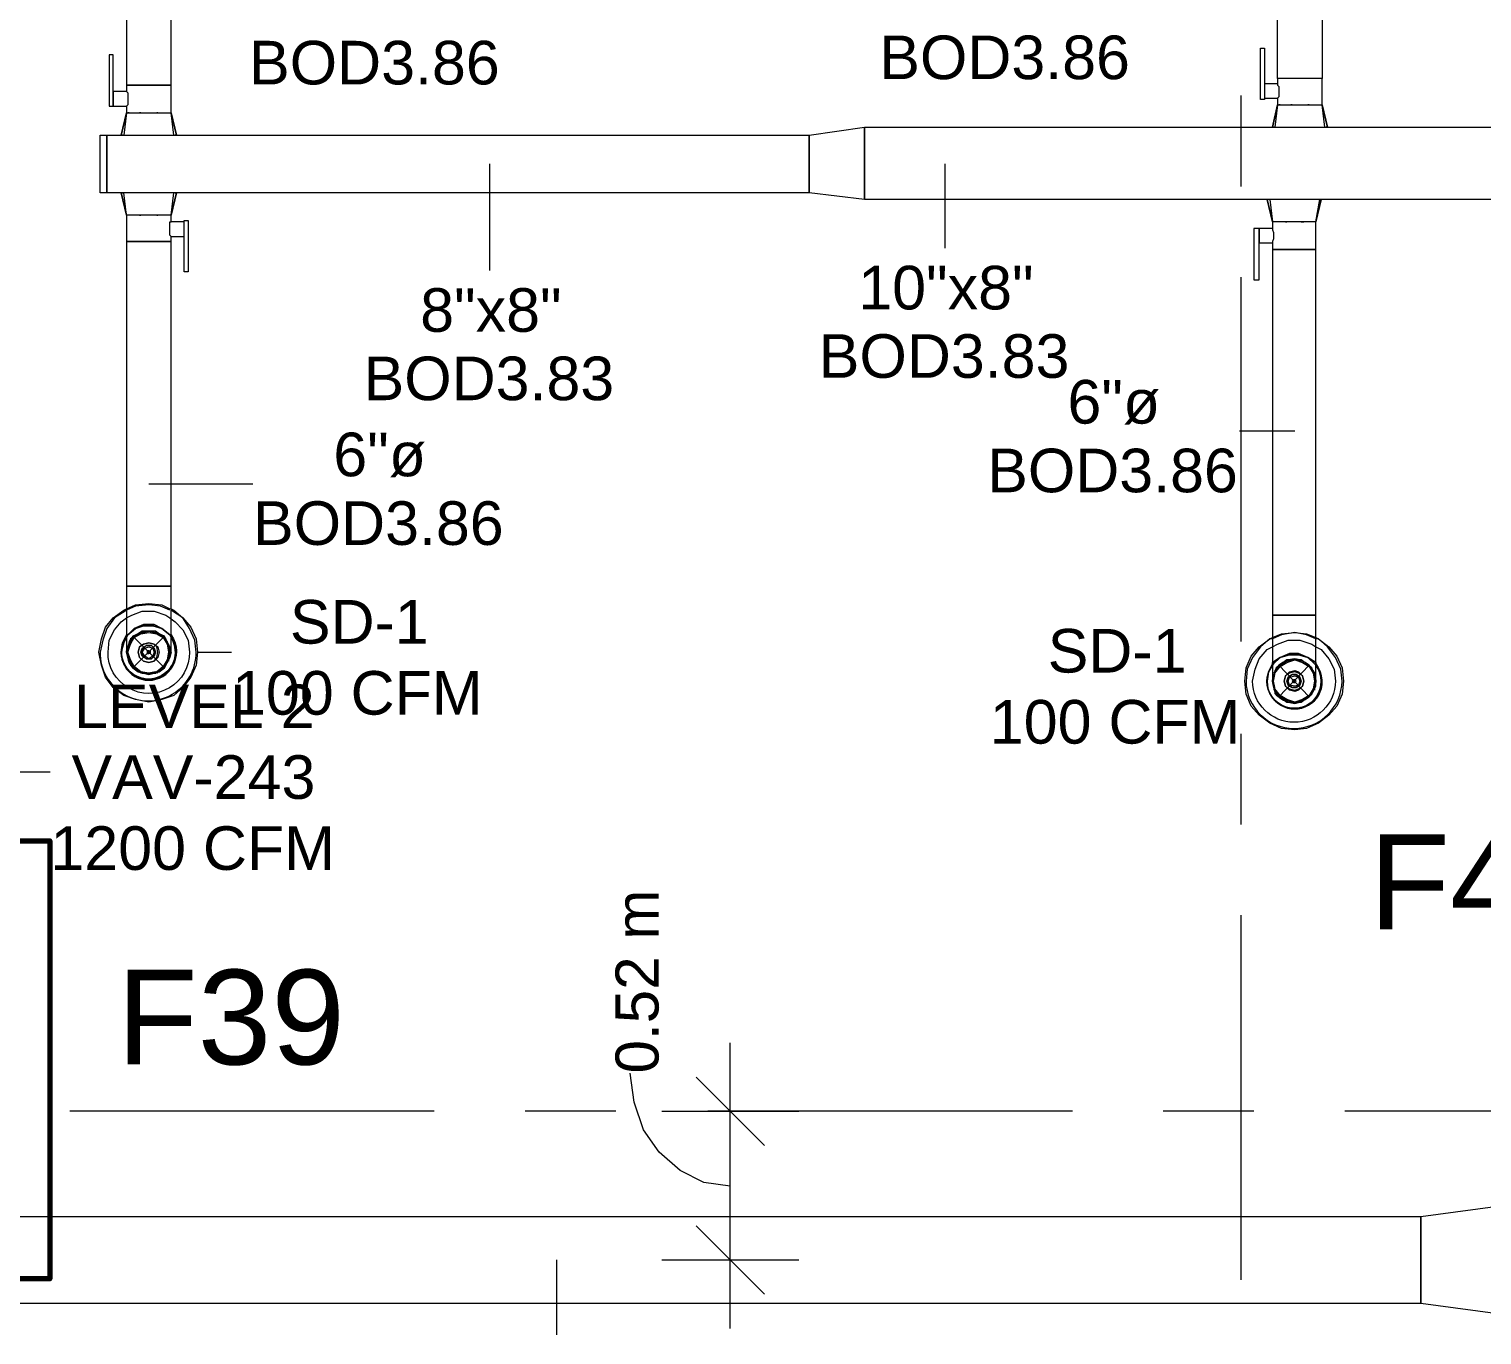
# Model space of a CAD drawing. Header units: metres. Extents: x -2 to 237, y -8 to 52.
# Drawn here: x 33 to 38.06, y 13.18 to 17.73 of the extents above; entities that cross this region are included whole.
import ezdxf

# ---------------------------------------------------------------- set-up
doc = ezdxf.new("R2010")
doc.units = ezdxf.units.M
doc.layers.add('HVAC - Ductos', color=5, linetype='Continuous', lineweight=0)
doc.layers.add('PDF2_Text', color=7, linetype='Continuous', lineweight=0)
doc.layers.add('PDF2_Geometry', color=7, linetype='Continuous', lineweight=0, true_color=0xaaaaaa)
doc.styles.add('PDF Arial-BoldMT-Identity-H', font='arial.ttf')
doc.styles.add('PDF Helvetica', font='')
doc.styles.get('PDF Helvetica').set_extended_font_data('Helvetica')

msp = doc.modelspace()

# ---------------------------------------------------------------- linework, layer by layer
at = {"layer": 'HVAC - Ductos', "lineweight": 0}
for points in [[(37.5001, 18.8124), (37.5001, 17.557), (37.4955, 17.557), (37.4863, 17.557), (37.4772, 17.557), (37.4589, 17.557), (37.4405, 17.557), (37.4222, 17.557), (37.4039, 17.557), (37.3855, 17.557), (37.3672, 17.557), (37.3581, 17.557), (37.3489, 17.557), (37.3443, 17.557), (37.3443, 17.5387), (37.2985, 17.5387), (37.2985, 17.5341), (37.2985, 17.5295), (37.2985, 17.5249), (37.2985, 17.5203), (37.2985, 17.5112), (37.2985, 17.5066), (37.2985, 17.4974), (37.2985, 17.4929), (37.2985, 17.4883)], [(37.2985, 17.4883), (37.3443, 17.4883), (37.3443, 17.4654), (37.3489, 17.4654), (37.3535, 17.4654), (37.3581, 17.4654), (37.3672, 17.4654), (37.3855, 17.4654), (37.4039, 17.4654), (37.4222, 17.4654), (37.4405, 17.4654), (37.4589, 17.4654), (37.4772, 17.4654), (37.4863, 17.4654), (37.4955, 17.4654), (37.5001, 17.4654), (37.5001, 17.557), (37.4955, 17.557), (37.4863, 17.557), (37.4772, 17.557), (37.4589, 17.557), (37.4405, 17.557), (37.4222, 17.557), (37.4039, 17.557), (37.3855, 17.557), (37.3672, 17.557), (37.3581, 17.557), (37.3489, 17.557), (37.3443, 17.557), (37.3443, 18.8124)], [(33.3353, 18.6337), (33.3353, 17.5341), (33.3399, 17.5341), (33.3445, 17.5341), (33.3582, 17.5341), (33.3765, 17.5341), (33.3949, 17.5341), (33.4132, 17.5341), (33.4315, 17.5341), (33.4499, 17.5341), (33.4682, 17.5341), (33.4773, 17.5341), (33.4865, 17.5341), (33.4911, 17.5341), (33.4911, 18.6337)], [(33.3445, 17.4379), (33.3399, 17.4379), (33.3445, 17.4379), (33.3582, 17.4379), (33.3765, 17.4379), (33.3949, 17.4379), (33.4132, 17.4379), (33.4315, 17.4379), (33.4499, 17.4379), (33.4682, 17.4379), (33.4773, 17.4379), (33.4819, 17.4379), (33.4865, 17.4379), (33.4911, 17.4379), (33.4911, 17.5341), (33.4865, 17.5341), (33.4773, 17.5341), (33.4682, 17.5341), (33.4499, 17.5341), (33.4315, 17.5341), (33.4132, 17.5341), (33.3949, 17.5341), (33.3765, 17.5341), (33.3582, 17.5341), (33.3445, 17.5341), (33.3399, 17.5341), (33.3353, 17.5341), (33.3353, 17.5112), (33.2895, 17.5112), (33.2895, 17.5066), (33.2895, 17.4974), (33.2895, 17.4929), (33.2895, 17.4883), (33.2895, 17.4791), (33.2895, 17.4745), (33.2895, 17.4699), (33.2895, 17.4654), (33.2895, 17.4608), (33.2895, 17.6395), (33.2758, 17.6395), (33.2758, 17.4608), (33.2895, 17.4608), (33.3353, 17.4608), (33.3353, 17.4379), (33.3399, 17.4379)], [(33.3353, 17.5112), (33.3399, 17.5066), (33.3399, 17.4974), (33.3399, 17.4929), (33.3399, 17.4837), (33.3399, 17.4745), (33.3399, 17.4654), (33.3353, 17.4608)], [(37.3443, 17.5387), (37.3443, 17.5341), (37.3489, 17.5295), (37.3489, 17.5249), (37.3489, 17.5158), (37.3489, 17.5066), (37.3489, 17.4974), (37.3489, 17.4929), (37.3443, 17.4883)], [(37.326, 17.3874), (37.3443, 17.4654), (37.326, 17.3874)], [(37.3443, 17.4654), (37.3351, 17.3874), (37.3397, 17.3874), (37.3489, 17.3874), (37.3672, 17.3874), (37.3718, 17.3874)], [(37.4405, 17.3874), (37.4543, 17.3874), (37.4634, 17.3874), (37.468, 17.3874), (37.4772, 17.3874), (37.4955, 17.3874), (37.5047, 17.3874), (37.5092, 17.3874), (37.5001, 17.4654)], [(37.4909, 17.4654), (37.4909, 17.4654)], [(37.4909, 17.4654), (37.4909, 17.4654)], [(33.317, 17.36), (33.3353, 17.4379), (33.317, 17.36)], [(33.3353, 17.4379), (33.3262, 17.36), (33.3399, 17.36), (33.3582, 17.36), (33.3628, 17.36), (33.3674, 17.36), (33.3811, 17.36), (33.3903, 17.36), (33.3949, 17.36)], [(33.4865, 17.36), (33.4957, 17.36), (33.5003, 17.36), (33.4911, 17.4379), (33.5094, 17.36), (33.5049, 17.36), (33.5094, 17.36), (33.4911, 17.4379)], [(33.3995, 17.36), (33.4224, 17.36), (33.4269, 17.36), (33.4315, 17.36), (33.4453, 17.36), (33.4545, 17.36), (33.459, 17.36), (33.4682, 17.36), (33.4819, 17.36)], [(35.7132, 17.36), (35.9056, 17.3874)], [(35.7132, 17.1584), (35.7132, 17.36)], [(35.9056, 17.3874), (35.9056, 17.1355)], [(37.3764, 17.3874), (37.3809, 17.3874), (37.3901, 17.3874), (37.3993, 17.3874), (37.4039, 17.3874)], [(37.4085, 17.3874), (37.4313, 17.3874), (37.4359, 17.3874)], [(37.4405, 17.3874), (37.4405, 17.3874)], [(34.5999, 17.2592), (34.5999, 16.8881)], [(36.1851, 17.2592), (36.1851, 16.9659)], [(33.3949, 17.1584), (33.3903, 17.1584), (33.3811, 17.1584), (33.3674, 17.1584), (33.3628, 17.1584), (33.3582, 17.1584), (33.3399, 17.1584), (33.3262, 17.1584), (33.3216, 17.1584), (33.317, 17.1584), (33.3353, 17.0805), (33.317, 17.1584), (33.3216, 17.1584)], [(33.5369, 17.0118), (33.5369, 17.0163), (33.5369, 17.0209), (33.5369, 17.0301), (33.5369, 17.0347), (33.5369, 17.0393), (33.5369, 17.0485), (33.5369, 17.053), (33.5369, 17.0576), (33.4911, 17.0576), (33.4911, 17.0805), (33.4865, 17.0805), (33.4819, 17.0805), (33.4773, 17.0805), (33.4682, 17.0805), (33.4499, 17.0805), (33.4315, 17.0805), (33.4132, 17.0805), (33.3949, 17.0805), (33.3765, 17.0805), (33.3582, 17.0805), (33.3445, 17.0805), (33.3399, 17.0805), (33.3353, 17.0805), (33.3262, 17.1584)], [(33.4819, 17.1584), (33.4682, 17.1584), (33.459, 17.1584), (33.4545, 17.1584), (33.4453, 17.1584), (33.4315, 17.1584), (33.4269, 17.1584), (33.4224, 17.1584), (33.3995, 17.1584)], [(33.5049, 17.1584), (33.5094, 17.1584), (33.5049, 17.1584), (33.5003, 17.1584), (33.4957, 17.1584), (33.4865, 17.1584)], [(33.5094, 17.1584), (33.4911, 17.0805), (33.5094, 17.1584)], [(33.4911, 17.0805), (33.5003, 17.1584)], [(35.9056, 17.1355), (35.7132, 17.1584)], [(37.4772, 17.0576), (37.4726, 17.0576), (37.468, 17.0576), (37.4543, 17.0576), (37.4405, 17.0576), (37.4222, 17.0576), (37.4039, 17.0576), (37.3809, 17.0576), (37.3627, 17.0576), (37.3489, 17.0576), (37.3351, 17.0576), (37.3305, 17.0576), (37.326, 17.0576), (37.326, 17.0347), (37.2802, 17.0347), (37.2618, 17.0347), (37.2618, 16.856), (37.2802, 16.856), (37.2802, 17.0347), (37.2802, 17.0301), (37.2802, 17.0255), (37.2802, 17.0209), (37.2802, 17.0163), (37.2802, 17.0072), (37.2802, 17.0026), (37.2802, 16.998), (37.2802, 16.9889), (37.2802, 16.9843), (37.326, 16.9843), (37.326, 16.9614), (37.3305, 16.9614), (37.3351, 16.9614), (37.3489, 16.9614), (37.3627, 16.9614), (37.3809, 16.9614), (37.4039, 16.9614), (37.4222, 16.9614), (37.4405, 16.9614), (37.4543, 16.9614), (37.468, 16.9614), (37.4772, 16.9614), (37.4772, 17.0576), (37.4909, 17.1355)], [(37.326, 17.1355), (37.3168, 17.1355), (37.3122, 17.1355), (37.3076, 17.1355)], [(37.3076, 17.1355), (37.326, 17.0576), (37.3076, 17.1355)], [(37.3076, 17.1355), (37.3076, 17.1355)], [(37.3168, 17.1355), (37.326, 17.0576)], [(37.3489, 17.1355), (37.3305, 17.1355)], [(37.4726, 17.1355), (37.4543, 17.1355), (37.4497, 17.1355), (37.4451, 17.1355), (37.4359, 17.1355), (37.4222, 17.1355), (37.4176, 17.1355), (37.413, 17.1355), (37.3901, 17.1355), (37.3855, 17.1355), (37.3809, 17.1355), (37.3672, 17.1355), (37.3581, 17.1355), (37.3535, 17.1355)], [(37.4955, 17.1355), (37.4772, 17.0576), (37.4955, 17.1355), (37.4909, 17.1355), (37.4863, 17.1355), (37.4772, 17.1355)], [(37.4955, 17.1355), (37.4955, 17.1355)], [(33.3353, 17.0805), (33.3353, 16.9889), (33.3399, 16.9889), (33.3445, 16.9889), (33.3582, 16.9889), (33.3765, 16.9889), (33.3949, 16.9889), (33.4132, 16.9889), (33.4315, 16.9889), (33.4499, 16.9889), (33.4682, 16.9889), (33.4773, 16.9889), (33.4865, 16.9889), (33.4911, 16.9889), (33.4911, 17.0072), (33.5369, 17.0072)], [(33.3445, 17.0805), (33.3399, 17.0805)], [(33.4911, 17.0072), (33.4865, 17.0118), (33.4865, 17.0163), (33.4865, 17.0209), (33.4865, 17.0301), (33.4865, 17.0393), (33.4865, 17.0485), (33.4865, 17.053), (33.4865, 17.0576), (33.4911, 17.0576)], [(37.3305, 17.0576), (37.3305, 17.0576)], [(37.3305, 17.0576), (37.3305, 17.0576)], [(37.326, 17.0347), (37.326, 17.0301), (37.3305, 17.0209), (37.3305, 17.0118), (37.3305, 17.0026), (37.3305, 16.998), (37.326, 16.9889), (37.326, 16.9843)], [(37.4039, 16.3291), (37.2114, 16.3291)], [(33.4132, 16.1458), (33.7752, 16.1458)], [(33.4911, 15.5594), (33.4911, 15.564), (33.4911, 15.5823), (33.4911, 15.6144), (33.4911, 15.6556), (33.4911, 15.7014), (33.4911, 15.7518), (33.4911, 15.7885), (33.4865, 15.7885), (33.4773, 15.7885), (33.4682, 15.7885), (33.4499, 15.7885), (33.4315, 15.7885), (33.4132, 15.7885), (33.3949, 15.7885), (33.3765, 15.7885), (33.3582, 15.7885), (33.3445, 15.7885), (33.3399, 15.7885), (33.3353, 15.7885), (33.3353, 15.7334), (33.3353, 15.6831), (33.3353, 15.6372), (33.3353, 15.6006), (33.3353, 15.5777), (33.3353, 15.5594)], [(33.4911, 15.7106), (33.5003, 15.706), (33.5323, 15.6785), (33.5598, 15.6464), (33.5781, 15.6052), (33.5827, 15.5594), (33.5781, 15.5136), (33.5598, 15.4723), (33.5323, 15.4357), (33.5003, 15.4082), (33.459, 15.3945), (33.4132, 15.3853), (33.3674, 15.3945), (33.3262, 15.4082), (33.2895, 15.4357), (33.262, 15.4723), (33.2483, 15.5136), (33.2391, 15.5594), (33.2483, 15.6052), (33.262, 15.6464), (33.2895, 15.6785), (33.3262, 15.706), (33.3353, 15.7106)], [(33.3353, 15.7106), (33.3674, 15.7243), (33.4132, 15.7289), (33.459, 15.7243), (33.4865, 15.7106)], [(33.4865, 15.706), (33.4545, 15.7197), (33.4132, 15.7243), (33.3674, 15.7197), (33.3353, 15.706)], [(33.3353, 15.6785), (33.3537, 15.6877), (33.3903, 15.7014), (33.4315, 15.7014), (33.4727, 15.6877), (33.4865, 15.6785)], [(33.4865, 15.564), (33.4865, 15.5777), (33.4773, 15.596), (33.4682, 15.6144), (33.4499, 15.6235), (33.4315, 15.6327), (33.4132, 15.6327), (33.3949, 15.6327), (33.3765, 15.6235), (33.3582, 15.6144), (33.3445, 15.596), (33.3399, 15.5777), (33.3353, 15.564)], [(33.3811, 15.4907), (33.3628, 15.5044), (33.3491, 15.5227), (33.3399, 15.541), (33.3399, 15.5594), (33.3399, 15.5777), (33.3491, 15.596), (33.3628, 15.6098), (33.3765, 15.6235), (33.3949, 15.6281), (33.4132, 15.6327), (33.4315, 15.6281), (33.4499, 15.6235), (33.4636, 15.6098), (33.4773, 15.596), (33.4819, 15.5777), (33.4865, 15.5594), (33.4819, 15.541), (33.4773, 15.5227), (33.4636, 15.5044)], [(33.3399, 15.5823), (33.3445, 15.5869)], [(33.3445, 15.5914), (33.3628, 15.6098), (33.3811, 15.6235)], [(33.3445, 15.5869), (33.3445, 15.5869)], [(33.3811, 15.6281), (33.3857, 15.6281), (33.4132, 15.6327), (33.4361, 15.6281)], [(33.3857, 15.6281), (33.3857, 15.6281)], [(33.4407, 15.6281), (33.4453, 15.6281)], [(33.4407, 15.6281), (33.4407, 15.6281)], [(33.4453, 15.6235), (33.4636, 15.6098), (33.4773, 15.5914)], [(33.4819, 15.5869), (33.4819, 15.5823), (33.4865, 15.5594), (33.4819, 15.5319)], [(33.4819, 15.5869), (33.4819, 15.5869)], [(37.4772, 15.6098), (37.4863, 15.6052), (37.523, 15.5777), (37.5505, 15.5456), (37.5688, 15.5044), (37.5734, 15.4585), (37.5688, 15.4128), (37.5505, 15.3715), (37.523, 15.3395), (37.4863, 15.312), (37.4451, 15.2937), (37.4039, 15.2891), (37.3581, 15.2937), (37.3168, 15.312), (37.2802, 15.3395), (37.2527, 15.3715), (37.2343, 15.4128), (37.2298, 15.4585), (37.2343, 15.5044), (37.2527, 15.5456), (37.2802, 15.5777), (37.3168, 15.6052), (37.326, 15.6098)], [(37.4772, 15.6052), (37.4451, 15.619), (37.4039, 15.6281), (37.3581, 15.619), (37.326, 15.6052)], [(37.326, 15.6098), (37.3581, 15.6235), (37.4039, 15.6281), (37.4451, 15.6235), (37.4772, 15.6098)], [(37.326, 15.5777), (37.3443, 15.5869), (37.3809, 15.6006), (37.4222, 15.6006), (37.4634, 15.5869), (37.4772, 15.5777)], [(33.3445, 15.5319), (33.3399, 15.5594), (33.3445, 15.5823)], [(33.5827, 15.5594), (33.7018, 15.5594)], [(37.4772, 15.4677), (37.4772, 15.4769), (37.468, 15.4952), (37.4543, 15.5136), (37.4405, 15.5227), (37.4222, 15.5319), (37.4039, 15.5365), (37.3809, 15.5319), (37.3627, 15.5227), (37.3489, 15.5136), (37.3351, 15.4952), (37.3305, 15.4769), (37.326, 15.4677)], [(33.3445, 15.5273), (33.3399, 15.5319)], [(33.3582, 15.509), (33.3445, 15.5273)], [(33.3628, 15.5044), (33.3765, 15.4952), (33.3949, 15.4861), (33.4132, 15.4861), (33.4315, 15.4861), (33.4499, 15.4952), (33.4636, 15.5044), (33.4453, 15.4907)], [(33.3857, 15.4861), (33.3811, 15.4907)], [(33.4361, 15.4907), (33.4132, 15.4861), (33.3857, 15.4907)], [(33.4453, 15.4907), (33.4407, 15.4861)], [(33.4773, 15.5273), (33.4636, 15.509)], [(33.4682, 15.5044), (33.4682, 15.5044)], [(33.4819, 15.5319), (33.4819, 15.5273)], [(37.3305, 15.4861), (37.3351, 15.4907), (37.3489, 15.509), (37.3718, 15.5227)], [(37.3305, 15.4861), (37.3305, 15.4861)], [(37.3718, 15.5273), (37.3764, 15.5319)], [(37.3718, 15.5273), (37.3718, 15.5273)], [(37.3764, 15.5273), (37.4039, 15.5319), (37.4267, 15.5273)], [(37.4267, 15.5319), (37.4313, 15.5273), (37.4359, 15.5273)], [(37.4313, 15.5227), (37.4543, 15.509), (37.468, 15.4907)], [(37.4726, 15.4907), (37.4726, 15.4861)], [(37.4726, 15.4861), (37.4726, 15.4861)], [(37.2298, 15.4585), (37.2298, 15.4585)], [(37.3351, 15.4357), (37.3305, 15.4585), (37.3351, 15.4815)], [(37.4726, 15.4815), (37.4772, 15.4585), (37.4726, 15.4357)], [(37.3351, 15.4265), (37.3305, 15.4311)], [(37.3718, 15.3945), (37.3489, 15.4082), (37.3351, 15.4265)], [(37.3351, 15.4219), (37.3351, 15.4173)], [(37.3764, 15.3899), (37.3718, 15.3899)], [(37.4267, 15.3899), (37.4039, 15.3853), (37.3764, 15.3899)], [(37.4359, 15.3899), (37.4313, 15.3899), (37.4267, 15.3899)], [(37.468, 15.4265), (37.4543, 15.4082), (37.4313, 15.3945)], [(37.4405, 15.3945), (37.4405, 15.3945)], [(37.4405, 15.3945), (37.4405, 15.3945)], [(37.4726, 15.4311), (37.4726, 15.4265)], [(32.8451, 15.1424), (33.0696, 15.1424)], [(35.4383, 13.2044), (35.4383, 14.1986)], [(35.4383, 13.6992), (35.3467, 13.7129), (35.2642, 13.7542), (35.1909, 13.8183), (35.1359, 13.8962), (35.1039, 13.9924), (35.0901, 14.0932)], [(35.3192, 14.0794), (35.4383, 13.9604), (35.5574, 13.8412)], [(35.2001, 13.9604), (35.4383, 13.9604), (35.6765, 13.9604)], [(35.3192, 13.5618), (35.4383, 13.4426), (35.5574, 13.3235)], [(34.8335, 13.4426), (34.8335, 13.1815)], [(35.2001, 13.4426), (35.4383, 13.4426), (35.6765, 13.4426)]]:
    msp.add_lwpolyline(points, dxfattribs=at)
for points in [[(37.2985, 17.4837), (37.2847, 17.4837), (37.2847, 17.6623), (37.2985, 17.6623)], [(37.3535, 17.4654), (37.3489, 17.4654)], [(37.3947, 17.4654), (37.3901, 17.4654)], [(37.4543, 17.4654), (37.4497, 17.4654)], [(37.5138, 17.3874), (37.5184, 17.3874), (37.5001, 17.4654), (37.5184, 17.3874)], [(33.3857, 17.4379), (33.3811, 17.4379)], [(33.4453, 17.4379), (33.4407, 17.4379)], [(33.2437, 17.1584), (33.2437, 17.36), (33.2666, 17.36), (33.2666, 17.1584)], [(35.7132, 17.1584), (33.2666, 17.1584), (33.2666, 17.36), (35.7132, 17.36)], [(33.317, 17.36), (33.3216, 17.36)], [(35.9056, 17.3874), (39.0304, 17.3874), (39.0304, 17.1355), (35.9056, 17.1355)], [(37.326, 17.3874), (37.3305, 17.3874)], [(33.3811, 17.0805), (33.3857, 17.0805)], [(33.4407, 17.0805), (33.4453, 17.0805)], [(33.5369, 17.0622), (33.5507, 17.0622), (33.5507, 16.8835), (33.5369, 16.8835)], [(37.3718, 17.0576), (37.3764, 17.0576)], [(37.4267, 17.0576), (37.4313, 17.0576), (37.4359, 17.0576), (37.4313, 17.0576)], [(33.4911, 16.9889), (33.4865, 16.9889), (33.4773, 16.9889), (33.4682, 16.9889), (33.4499, 16.9889), (33.4315, 16.9889), (33.4132, 16.9889), (33.3949, 16.9889), (33.3765, 16.9889), (33.3582, 16.9889), (33.3445, 16.9889), (33.3399, 16.9889), (33.3353, 16.9889), (33.3353, 15.7885), (33.3399, 15.7885), (33.3445, 15.7885), (33.3582, 15.7885), (33.3765, 15.7885), (33.3949, 15.7885), (33.4132, 15.7885), (33.4315, 15.7885), (33.4499, 15.7885), (33.4682, 15.7885), (33.4773, 15.7885), (33.4865, 15.7885), (33.4911, 15.7885)], [(37.4772, 16.9614), (37.468, 16.9614), (37.4543, 16.9614), (37.4405, 16.9614), (37.4222, 16.9614), (37.4039, 16.9614), (37.3809, 16.9614), (37.3627, 16.9614), (37.3489, 16.9614), (37.3351, 16.9614), (37.3305, 16.9614), (37.326, 16.9614), (37.326, 15.6877), (37.3305, 15.6877), (37.3351, 15.6877), (37.3489, 15.6877), (37.3627, 15.6877), (37.3809, 15.6877), (37.4039, 15.6877), (37.4222, 15.6877), (37.4405, 15.6877), (37.4543, 15.6877), (37.468, 15.6877), (37.4772, 15.6877)], [(33.3353, 15.6098), (33.3399, 15.619), (33.3674, 15.6418), (33.3949, 15.651), (33.4269, 15.651), (33.459, 15.6418), (33.4865, 15.619), (33.459, 15.6418), (33.4315, 15.6556), (33.3949, 15.6556), (33.3628, 15.6418), (33.3399, 15.619), (33.3353, 15.619), (33.3399, 15.619)], [(33.4865, 15.619), (33.459, 15.6418), (33.4269, 15.651), (33.3949, 15.651), (33.3674, 15.6418), (33.3399, 15.619), (33.3628, 15.6418), (33.3949, 15.6556), (33.4315, 15.6556), (33.459, 15.6418), (33.4865, 15.619), (33.4911, 15.619), (33.4865, 15.619), (33.4911, 15.6098)], [(33.3353, 15.619), (33.3216, 15.5914), (33.317, 15.5594), (33.3216, 15.5914)], [(33.4773, 15.5319), (33.4636, 15.509), (33.4407, 15.4907), (33.4132, 15.4861), (33.3857, 15.4907), (33.3628, 15.509), (33.3491, 15.5319), (33.3399, 15.5594), (33.3491, 15.5869), (33.3628, 15.6098), (33.3857, 15.6235), (33.4132, 15.6281), (33.4407, 15.6235), (33.4636, 15.6098), (33.4773, 15.5869), (33.4819, 15.5594)], [(33.3949, 15.5869), (33.3811, 15.5777), (33.3765, 15.5594), (33.3811, 15.5777), (33.3949, 15.5869), (33.4132, 15.5914), (33.4315, 15.5869), (33.4453, 15.5777), (33.4499, 15.5594), (33.4453, 15.541), (33.4315, 15.5273), (33.4132, 15.5227), (33.3949, 15.5273), (33.3811, 15.541), (33.3765, 15.5594), (33.3811, 15.541), (33.3949, 15.5273), (33.4132, 15.5227), (33.4315, 15.5273), (33.4407, 15.541), (33.4453, 15.5594), (33.4407, 15.5777), (33.4315, 15.5869), (33.4132, 15.5914)], [(33.4911, 15.5594), (33.4865, 15.541), (33.4773, 15.5227), (33.4682, 15.5044), (33.4499, 15.4907), (33.4315, 15.4861), (33.4132, 15.4815), (33.3949, 15.4861), (33.3765, 15.4907), (33.3582, 15.5044), (33.3445, 15.5227), (33.3399, 15.541), (33.3353, 15.5594), (33.3353, 15.564), (33.3353, 15.5594), (33.3399, 15.541), (33.3445, 15.5227), (33.3582, 15.5044), (33.3765, 15.4907), (33.3949, 15.4861), (33.4132, 15.4815), (33.4315, 15.4861), (33.4499, 15.4907), (33.4682, 15.5044), (33.4773, 15.5227), (33.4865, 15.541), (33.4911, 15.5594), (33.4865, 15.564)], [(33.3949, 15.5731), (33.3857, 15.5594), (33.3903, 15.5731), (33.4041, 15.5823), (33.4224, 15.5823), (33.4315, 15.5731), (33.4361, 15.5594), (33.4315, 15.5731), (33.4224, 15.5823), (33.4041, 15.5823)], [(33.4315, 15.5456), (33.4361, 15.5594), (33.4315, 15.5456), (33.4224, 15.5365), (33.4041, 15.5365), (33.3903, 15.5456), (33.3857, 15.5594), (33.3949, 15.5456), (33.4041, 15.5365), (33.4224, 15.5365)], [(33.4269, 15.5456), (33.4132, 15.5365), (33.3995, 15.5456), (33.3903, 15.5594), (33.3995, 15.5731), (33.4132, 15.5777), (33.4269, 15.5731), (33.4315, 15.5594)], [(33.4086, 15.564), (33.4086, 15.5594), (33.4086, 15.564), (33.4178, 15.564), (33.4178, 15.5594), (33.4132, 15.564)], [(33.4132, 15.5548), (33.4178, 15.5594), (33.4178, 15.5548), (33.4086, 15.5548), (33.4086, 15.5594), (33.4086, 15.5548)], [(37.326, 15.5227), (37.3535, 15.541), (37.3855, 15.5548), (37.4176, 15.5548), (37.4497, 15.541), (37.4772, 15.5227), (37.4772, 15.5182), (37.4772, 15.5227), (37.4497, 15.541), (37.4176, 15.5548), (37.3855, 15.5548), (37.3535, 15.541), (37.326, 15.5227), (37.326, 15.5182)], [(37.4726, 15.5182), (37.4497, 15.541), (37.4176, 15.5502), (37.3855, 15.5502), (37.3535, 15.541), (37.3305, 15.5182), (37.326, 15.5136), (37.3305, 15.5182), (37.3535, 15.541), (37.3855, 15.5502), (37.4176, 15.5502), (37.4497, 15.541), (37.4726, 15.5182), (37.4772, 15.5136)], [(37.326, 15.5182), (37.3122, 15.4907), (37.3076, 15.4585), (37.3122, 15.4907)], [(37.4039, 15.5319), (37.4313, 15.5227), (37.4543, 15.509), (37.468, 15.4861), (37.4726, 15.4585), (37.468, 15.4311), (37.4543, 15.4082), (37.4313, 15.3945), (37.4039, 15.3853), (37.3764, 15.3945), (37.3535, 15.4082), (37.3351, 15.4311), (37.3305, 15.4585), (37.3351, 15.4861), (37.3535, 15.509), (37.3764, 15.5227)], [(37.4726, 15.4403), (37.468, 15.4219), (37.4543, 15.4082), (37.4405, 15.3945), (37.4222, 15.3899), (37.4039, 15.3853), (37.3809, 15.3899), (37.3672, 15.3945), (37.3489, 15.4082), (37.3397, 15.4219), (37.3305, 15.4403), (37.3305, 15.4585), (37.3305, 15.4769), (37.3397, 15.4952), (37.3489, 15.509), (37.3672, 15.5227), (37.3809, 15.5319), (37.4039, 15.5319), (37.4222, 15.5319), (37.4405, 15.5227), (37.4543, 15.509), (37.468, 15.4952), (37.4726, 15.4769), (37.4772, 15.4585)], [(37.3718, 15.4769), (37.3672, 15.4585), (37.3718, 15.4769), (37.3855, 15.4907), (37.4039, 15.4952), (37.4176, 15.4907), (37.4313, 15.4769), (37.4359, 15.4585), (37.4313, 15.4769), (37.4176, 15.4861), (37.4039, 15.4907), (37.3855, 15.4861)], [(37.326, 15.4631), (37.326, 15.4585), (37.3305, 15.4403), (37.3351, 15.4219), (37.3305, 15.4403), (37.326, 15.4585)], [(37.4313, 15.4403), (37.4359, 15.4585), (37.4313, 15.4403), (37.4176, 15.4265), (37.4039, 15.4219), (37.3855, 15.4265), (37.3718, 15.4403), (37.3672, 15.4585), (37.3718, 15.4403), (37.3855, 15.4311), (37.4039, 15.4265), (37.4176, 15.4311)], [(37.3809, 15.4723), (37.3764, 15.4585), (37.3809, 15.4723), (37.3947, 15.4815), (37.4085, 15.4815), (37.4222, 15.4723), (37.4267, 15.4585), (37.4222, 15.4723), (37.4085, 15.4815), (37.3947, 15.4815)], [(37.4222, 15.4448), (37.4267, 15.4585), (37.4222, 15.4448), (37.4085, 15.4357), (37.3947, 15.4357), (37.3809, 15.4448), (37.3764, 15.4585), (37.3809, 15.4448), (37.3947, 15.4357), (37.4085, 15.4357)], [(37.4176, 15.4723), (37.4222, 15.4585), (37.4176, 15.4448), (37.4039, 15.4403), (37.3855, 15.4448), (37.3809, 15.4585), (37.3855, 15.4723), (37.4039, 15.4769)], [(37.3993, 15.4631), (37.3947, 15.4585), (37.3993, 15.4631), (37.4039, 15.4631), (37.4085, 15.4585), (37.4039, 15.4631)], [(37.4039, 15.454), (37.4085, 15.4585), (37.4039, 15.454), (37.3993, 15.454), (37.3947, 15.4585), (37.3993, 15.454)], [(38.421, 13.2136), (37.8437, 13.2914), (37.8437, 13.5939), (38.421, 13.6717)], [(32.0524, 13.5939), (37.8437, 13.5939), (37.8437, 13.2914), (32.0524, 13.2914)]]:
    msp.add_lwpolyline(points, close=True, dxfattribs=at)
for points in [[(33.3353, 15.706), (33.3307, 15.7014), (33.294, 15.6785), (33.2666, 15.6418), (33.2528, 15.6006), (33.2437, 15.5594, 1.014), (33.5781, 15.5594), (33.5735, 15.6006), (33.5553, 15.6418), (33.5323, 15.6785), (33.4957, 15.7014), (33.4911, 15.706)], [(37.4772, 15.4585, -0.732521), (37.3351, 15.4173), (37.3489, 15.4036), (37.3627, 15.3945), (37.3809, 15.3853), (37.4039, 15.3807), (37.4222, 15.3853), (37.4405, 15.3945), (37.4543, 15.4036), (37.468, 15.4219), (37.4772, 15.4403), (37.4772, 15.4585), (37.4772, 15.4631), (37.4772, 15.4585), (37.4772, 15.4631), (37.4772, 15.4815), (37.4772, 15.5136), (37.4772, 15.5548), (37.4772, 15.6006), (37.4772, 15.651), (37.4772, 15.6877), (37.468, 15.6877), (37.4543, 15.6877), (37.4405, 15.6877), (37.4222, 15.6877), (37.4039, 15.6877), (37.3809, 15.6877), (37.3627, 15.6877), (37.3489, 15.6877), (37.3351, 15.6877), (37.3305, 15.6877), (37.326, 15.6877), (37.326, 15.6327), (37.326, 15.5823), (37.326, 15.5365), (37.326, 15.4998), (37.326, 15.4769), (37.326, 15.4631), (37.326, 15.4585)], [(33.4865, 15.6785), (33.5049, 15.6648), (33.5323, 15.6372), (33.5507, 15.6006), (33.5553, 15.5594, -1.01333), (33.2712, 15.5594), (33.2758, 15.6006), (33.294, 15.6372), (33.317, 15.6648), (33.3353, 15.6785)], [(37.326, 15.6052), (37.3168, 15.6052), (37.2847, 15.5777), (37.2572, 15.541), (37.2389, 15.4998), (37.2343, 15.4585, 0.985971), (37.5688, 15.4585), (37.5642, 15.4998), (37.5459, 15.541), (37.5184, 15.5777), (37.4863, 15.6052), (37.4772, 15.6052)], [(37.4772, 15.5777), (37.4955, 15.5686), (37.523, 15.5365), (37.5413, 15.4998), (37.5459, 15.4585, -0.994132), (37.2572, 15.4585), (37.2664, 15.4998), (37.2802, 15.5365), (37.3076, 15.5686), (37.326, 15.5777)]]:
    msp.add_lwpolyline(points, format="xyb", dxfattribs=at)
for points in [[(33.317, 15.5594, 1.340962), (33.4911, 15.6098), (33.5003, 15.5914), (33.5049, 15.5594, -1.361632), (33.3353, 15.6098), (33.3262, 15.5914), (33.317, 15.5594, 1.018637), (33.5094, 15.5594), (33.5049, 15.5914), (33.4911, 15.619, -1.361865)], [(37.3076, 15.4585, 1.39688), (37.4772, 15.5136), (37.4909, 15.4907), (37.4955, 15.4585, -1.397211), (37.326, 15.5136), (37.3122, 15.4907), (37.3076, 15.4585, 1.009901), (37.5001, 15.4585), (37.4909, 15.4907), (37.4772, 15.5182, -1.406105)]]:
    msp.add_lwpolyline(points, format="xyb", close=True, dxfattribs=at)
at = {"layer": 'PDF2_Geometry', "lineweight": 0}
for points in [[(37.216, 17.4974), (37.216, 17.1813)], [(37.216, 16.8652), (37.216, 15.596)], [(37.216, 15.2753), (37.216, 14.9592)], [(37.216, 14.643), (37.216, 13.3739)], [(34.4074, 13.9604), (33.1383, 13.9604)], [(35.0397, 13.9604), (34.7236, 13.9604)], [(36.6296, 13.9604), (35.3604, 13.9604)], [(37.2618, 13.9604), (36.9457, 13.9604)], [(38.8517, 13.9604), (37.578, 13.9604)]]:
    msp.add_lwpolyline(points, dxfattribs=at)
at = {"layer": 'PDF2_Geometry', "color": 8, "lineweight": 0, "true_color": 0x808080}
for points in [[(33.4727, 15.6052), (33.4361, 15.6327), (33.3903, 15.6327), (33.3491, 15.6052), (33.3353, 15.5594), (33.3491, 15.5136), (33.3903, 15.4861), (33.4361, 15.4861), (33.4727, 15.5136), (33.4911, 15.5594)], [(37.4634, 15.5044), (37.4267, 15.5319), (37.3764, 15.5319), (37.3397, 15.5044), (37.326, 15.4585), (37.3397, 15.4128), (37.3764, 15.3853), (37.4267, 15.3853), (37.4634, 15.4128), (37.4772, 15.4585)]]:
    msp.add_lwpolyline(points, close=True, dxfattribs=at)
for points in [[(33.3582, 15.6144), (33.4682, 15.5044)], [(33.4682, 15.6144), (33.3582, 15.5044)], [(37.3489, 15.5136), (37.4543, 15.4036)], [(37.4543, 15.5136), (37.3489, 15.4036)]]:
    msp.add_lwpolyline(points, dxfattribs=at)
at = {"layer": 'PDF2_Geometry', "color": 232, "lineweight": 70, "true_color": 0xe91e64}
msp.add_lwpolyline([(32.0392, 14.9025), (33.0686, 14.9025), (33.0686, 13.3767), (32.0392, 13.3767)], close=True, dxfattribs=at)

# ---------------------------------------------------------------- texts
at = {"layer": 'PDF2_Text', "lineweight": 0, "char_height": 0.1519, "attachment_point": 4, "style": 'PDF Helvetica'}
for s, insert in [('BOD3.86', (33.7626, 17.6111)), ('BOD3.86', (35.9573, 17.6295)), ('10"x8"', (35.884, 16.8276)), ('8"x8"', (34.3583, 16.7497)), ('BOD3.83', (35.7466, 16.5894)), ('BOD3.83', (34.1613, 16.5115)), ('6"ø', (36.6125, 16.429)), ('6"ø', (34.0559, 16.2457)), ('BOD3.86', (36.3331, 16.1908)), ('BOD3.86', (33.7764, 16.0075)), ('SD-1', (33.9047, 15.6638)), ('SD-1', (36.5438, 15.563)), ('100 CFM', (33.7031, 15.4164)), ('LEVEL 2', (33.1533, 15.3706)), ('100 CFM', (36.3422, 15.3156)), ('VAV-243', (33.1441, 15.1232)), ('1200 CFM', (33.0708, 14.8758))]:
    msp.add_mtext(s, dxfattribs=dict(at, insert=insert))
at = {"layer": 'PDF2_Text', "color": 232, "lineweight": 70, "true_color": 0xe91e64, "char_height": 0.32989, "attachment_point": 4, "style": 'PDF Arial-BoldMT-Identity-H'}
for s, insert in [('F40', (37.6626, 14.7571)), ('F39', (33.3022, 14.2859))]:
    msp.add_mtext(s, dxfattribs=dict(at, insert=insert))
at = {"layer": 'PDF2_Text', "lineweight": 0, "insert": (35.1146, 14.0919), "char_height": 0.15002, "attachment_point": 4, "rotation": 90, "style": 'PDF Helvetica'}
msp.add_mtext('0.52 m', dxfattribs=at)

doc.saveas('drawing.dxf')
